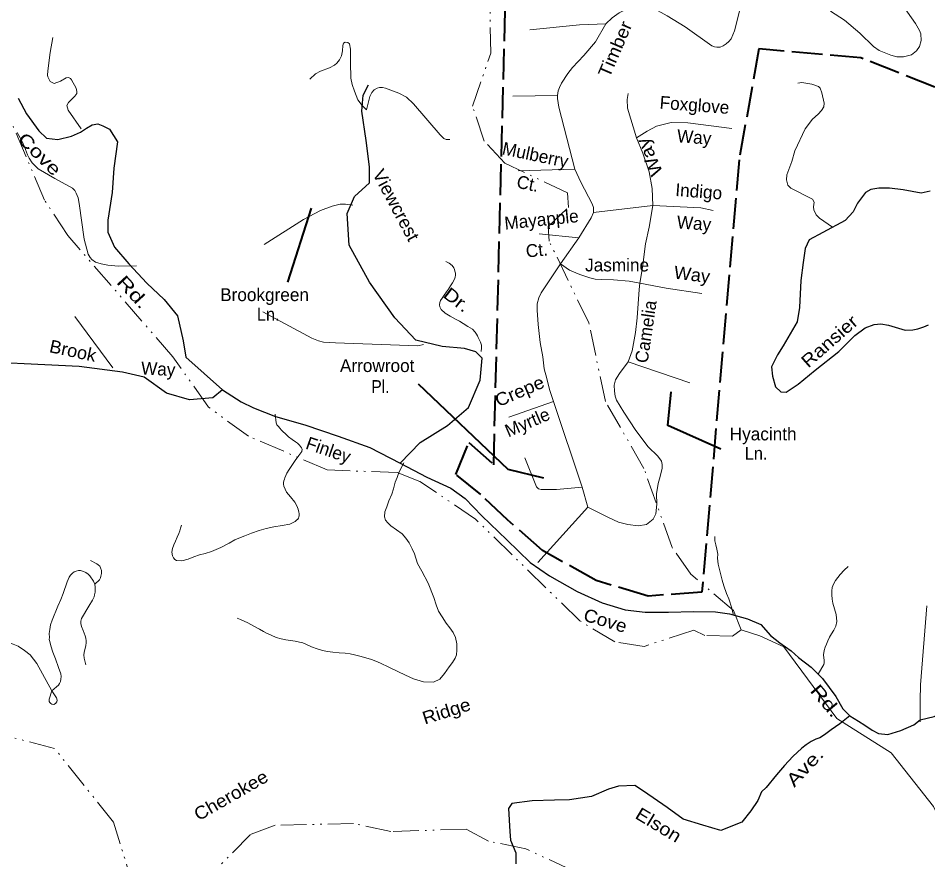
# Model space of a CAD drawing. Extents: x 269605 to 313519, y 160546 to 199228.
# Drawn here: x 290214 to 291630, y 176771 to 178082 of the extents above; entities that cross this region are included whole.
import ezdxf
from ezdxf.enums import TextEntityAlignment as Align

# ---------------------------------------------------------------- set-up
doc = ezdxf.new("R2010")
doc.units = 0
doc.header["$LTSCALE"] = 8
doc.linetypes.add('DASH_DOUBLE_DOT', pattern=[9.2, 5, -1.2, 0.3, -1.2, 0.3, -1.2])
doc.linetypes.add('LONG_DASHED', pattern=[7.5, 6, -1.5])
for name, color, linetype, lineweight in [('10', 7, 'Continuous', 40), ('11', 7, 'Continuous', 40), ('32', 7, 'Continuous', 25), ('35', 7, 'Continuous', 13), ('49', 7, 'LONG_DASHED', 40), ('59', 7, 'DASH_DOUBLE_DOT', 13)]:
    doc.layers.add(name, color=color, linetype=linetype, lineweight=lineweight)

msp = doc.modelspace()

# ---------------------------------------------------------------- linework, layer by layer
at = {"layer": '10'}
msp.add_line((290633.263, 177670.765), (290670.051, 177786.178), dxfattribs=at)
for points in [[(290836.422, 177512.346), (290976.064, 177379.322), (291031.585, 177365.851)], [(291307.629, 177410.658), (291225.189, 177447.703), (291230.237, 177499.902)]]:
    msp.add_lwpolyline(points, dxfattribs=at)
at = {"layer": '32'}
for points in [[(290808.054, 177389.052), (290839.19, 177421.028), (290881.91, 177447.335), (290914.771, 177475.286), (290932.844, 177518.035), (290936.13, 177552.563), (290926.272, 177562.428), (290908.198, 177567.361), (290873.694, 177570.649), (290832.618, 177580.514), (290799.757, 177615.042), (290760.323, 177670.944), (290729.105, 177728.491), (290725.819, 177777.817), (290737.321, 177804.124), (290760.323, 177825.498), (290760.323, 177850.161), (290755.394, 177891.265), (290748.822, 177937.303), (290750.465, 177961.965), (290759.02, 177978.327)], [(290213.451, 177957.343), (290226.566, 177933.073), (290245.74, 177906.681), (290257.704, 177894.838), (290275.572, 177893.202), (290296.39, 177898.379), (290310.413, 177904.581), (290319.832, 177910.393), (290328.654, 177915.692), (290337.538, 177917.563), (290345.487, 177914.288), (290355.774, 177909.141), (290368.203, 177889.385), (290362.761, 177848.096), (290359.844, 177810.237), (290353.409, 177767.149), (290353.409, 177748.432), (290363.722, 177725.464), (290386.003, 177699.41), (290413.703, 177669.246), (290440.84, 177643.757), (290461.414, 177618.49), (290470.706, 177579.277), (290474.698, 177553.99), (290531.809, 177503.237)], [(291633.497, 177812.236), (291619.101, 177809.459), (291591.436, 177814.667), (291570.276, 177817.27), (291553.451, 177817.27), (291540.963, 177814.84), (291532.638, 177810.501), (291520.113, 177793.843), (291513.645, 177780.297), (291501.157, 177766.584), (291466.034, 177748.185), (291445.134, 177736.555), (291438.716, 177723.189), (291435.56, 177701.33), (291431.789, 177673.294), (291430.172, 177631.24), (291426.401, 177609.135), (291404.311, 177571.395), (291395.691, 177557.377), (291386.531, 177539.046), (291388.148, 177524.489), (291392.458, 177507.775), (291401.079, 177499.688), (291409.16, 177499.149), (291428.018, 177512.088), (291454.417, 177533.654), (291491.054, 177562.768), (291515.839, 177587.569), (291532.03, 177599.425), (291546.01, 177604.822), (291556.313, 177605.674), (291568.639, 177603.744), (291594.335, 177596.112), (291606.353, 177596.573), (291614.067, 177598.288), (291623.495, 177601.29), (291630.994, 177604.077)], [(290531.809, 177503.237), (290516.895, 177490.348), (290480.287, 177487.634), (290444.358, 177497.81), (290409.784, 177522.91), (290375.889, 177530.372), (290308.775, 177539.192), (290115.57, 177548.689), (290080.248, 177552.438)], [(290531.809, 177503.237), (290560.959, 177484.243), (290579.941, 177474.746), (290614.175, 177461.517), (290660.023, 177448.639), (290711.877, 177430.792), (290761.231, 177412.996), (290808.054, 177389.052)], [(290808.054, 177389.052), (290849.923, 177366.801), (290887.095, 177350.05), (290909.669, 177333.592), (290935.533, 177306.665), (290974.494, 177269.473), (291010.496, 177234.34), (291040.681, 177213.328), (291083.999, 177188.851), (291122.954, 177171.264), (291158.647, 177160.544), (291189.478, 177156.723), (291225.988, 177156.789), (291265.014, 177157.605), (291299.216, 177157.318), (291321.157, 177154.076), (291348.907, 177146.316), (291369.497, 177137.484), (291384.623, 177120.3), (291399.251, 177108.866), (291417.078, 177096.518), (291428.505, 177085.999), (291448.161, 177070.906), (291465.531, 177053.527), (291486.558, 177025.172), (291497.529, 177005.963), (291508.499, 176995.444)], [(291508.499, 176995.444), (291521.755, 176986.755), (291531.812, 176980.58), (291543.126, 176972.839), (291552.839, 176967.774), (291567.466, 176965.945), (291587.579, 176972.348), (291607.691, 176981.495), (291617.747, 176988.812), (291639.689, 176994.301), (291659.801, 177002.533), (291673.515, 177008.021), (291691.342, 177014.196), (291706.426, 177019.683), (291726.996, 177028.373), (291743.909, 177035.691), (291757.165, 177043.923), (291773.621, 177054.442), (291787.334, 177062.675), (291801.505, 177070.449), (291815.218, 177076.852), (291845.276, 177085.969)], [(291508.499, 176995.444), (291492.841, 176982.556), (291479.118, 176973.259), (291469.087, 176965.656), (291461.616, 176961.05), (291455.412, 176958.797), (291447.966, 176955.41), (291440.483, 176950.194), (291433.608, 176944.906), (291419.691, 176932.015), (291406.417, 176917.83), (291394.301, 176903.562), (291377.798, 176883.405), (291370.839, 176876.96), (291365.249, 176863.422), (291354.143, 176847.149), (291340.371, 176829.756), (291307.451, 176816.659), (291279.414, 176825.038), (291248.596, 176834.46), (291223.803, 176852.259), (291187.303, 176877.71), (291173.818, 176886.839), (291148.009, 176885.487), (291132.694, 176880.894), (291106.12, 176869.78), (291072.092, 176864.625), (291048.278, 176863.857), (291013.551, 176862.954), (290982.005, 176858.768), (290976.917, 176850.903), (290978.767, 176815.276), (290980.155, 176801.859), (290988.479, 176781.964), (290988.479, 176764.845)]]:
    msp.add_lwpolyline(points, dxfattribs=at)
at = {"layer": '35'}
for p, q in [((291080.062, 177846.641), (290991.875, 177844.281)), ((291201.844, 177790.031), (291109.375, 177779.125)), ((291086.625, 177740.016), (291057.688, 177699.438)), ((290361.188, 177537.188), (290302, 177617.125)), ((291163.469, 177546.891), (291259.156, 177513.985)), ((291047.125, 177484.61), (291091.5, 177351.281))]:
    msp.add_line(p, q, dxfattribs=at)
for points in [[(291356.938, 178186.391), (291337.344, 178097), (291328.75, 178062.422), (291323.594, 178049.75), (291320.188, 178045.469), (291315.875, 178041.844), (291310.906, 178038.906), (291306.188, 178036.875), (291301.188, 178036.641), (291297.594, 178037.11), (291293.719, 178038.906), (291252.094, 178068.219), (291223.719, 178085.375), (291199.781, 178098.844), (291191.562, 178101.281), (291183.75, 178102.375), (291176.875, 178101.61), (291170.031, 178099.938), (291162.969, 178097.438), (291149.344, 178090.031), (291138.094, 178082.266), (291128.5, 178073.016)], [(291585.688, 178108.766), (291610.75, 178073.875), (291616.938, 178062.86), (291618.812, 178057.625), (291619.594, 178046.969), (291616.531, 178037.562), (291612.156, 178030.812), (291604.281, 178025.078), (291591.688, 178021.61), (291581.375, 178021.844), (291572, 178024.125), (291553.969, 178031.469), (291545.188, 178037.625), (291524.094, 178058.36), (291499.781, 178078.766), (291478.312, 178092.75)], [(291128.5, 178073.016), (291112.156, 178045.031), (291094, 178023.735), (291076.469, 178004.969), (291069.281, 177995.891), (291059.25, 177980.578), (291056.375, 177974.047), (291054.281, 177968.688), (291053.25, 177961.438), (290983.875, 177960.453)], [(291128.5, 178073.016), (291087.375, 178071.719), (291010.156, 178063.891)], [(290311.656, 177909.594), (290291.688, 177938.578), (290289.406, 177945.906), (290291.844, 177950.375), (290302.031, 177960.235), (290304.844, 177964.594), (290305.125, 177967.86), (290303.781, 177972.719), (290296.812, 177985.891), (290295.062, 177988.156), (290291.812, 177989.375), (290288.5, 177988.906), (290279.312, 177983.656), (290269.812, 177980.156), (290263.656, 177983.172), (290259.75, 177990.328), (290259, 177993.25), (290259.625, 177999.938), (290263.625, 178028.5), (290267.781, 178051.625)], [(290755.844, 177939.25), (290749.125, 177945.719), (290742.406, 177954.922), (290736.938, 177968.125), (290733.688, 177978.562), (290731.688, 177988.281), (290730.781, 178013.125), (290730.781, 178033.578), (290729.219, 178041.797), (290726.719, 178044.016), (290722.5, 178044.781), (290720.312, 178043.062), (290718.969, 178039.578), (290718.625, 178031.125), (290717.062, 178023.031), (290713.844, 178016.875), (290709.438, 178011.61), (290706.031, 178008.641), (290698.438, 178004.516), (290684.438, 177999.516), (290676.594, 177995.422), (290667.781, 177987.172)], [(290755.844, 177939.25), (290761.062, 177959.906), (290764.062, 177966.375), (290768.031, 177970.36), (290772.281, 177972.844), (290776, 177973.844), (290780.719, 177973.844), (290785.219, 177972.844), (290806.125, 177965.125), (290818.312, 177958.656), (290829.281, 177948.719), (290870.406, 177900.235), (290873.812, 177896.938), (290876.312, 177894.453), (290879.781, 177892.953), (290885.5, 177893.203)], [(291481.25, 177756.406), (291461.062, 177770.594), (291455.969, 177775.828), (291452.375, 177783.656), (291451.844, 177788.266), (291452.625, 177795.485), (291450.375, 177799.86), (291416.25, 177817.406), (291411.719, 177821.985), (291409.469, 177830.047), (291410.375, 177837.969), (291417.812, 177858.75), (291422.781, 177875.485), (291438.625, 177909.625), (291450.375, 177924.766), (291459.188, 177932.219), (291464.188, 177937.875), (291467.75, 177944.047), (291468.469, 177949.391), (291464.844, 177965.797), (291461.969, 177973.11), (291459.531, 177975.25), (291449.188, 177979.344), (291433.5, 177981.485), (291427.562, 177980.531)], [(291053.25, 177961.438), (291053.188, 177956.735), (291055.469, 177943.312), (291080.062, 177846.641)], [(291176.188, 177895.485), (291162.375, 177941.906), (291161.656, 177955.266), (291163.312, 177964.766)], [(291176.188, 177895.485), (291192.562, 177905.891), (291207.562, 177913.656), (291230.031, 177919.281), (291256.188, 177918.703), (291324.719, 177910.312)], [(290397.719, 177695.922), (290369.125, 177695.422), (290353.219, 177697.391), (290342.969, 177699.344), (290333.906, 177702.031), (290328.531, 177705.938), (290325.844, 177709.125), (290322.438, 177714.485), (290316.562, 177737.485), (290308.719, 177793.219), (290306.781, 177802.031), (290304.094, 177809.61), (290301.656, 177813.766), (290297.969, 177817.188), (290270.594, 177832.328), (290244.656, 177847.25), (290235.375, 177856.547), (290230.75, 177863.641), (290228, 177869.328), (290223.656, 177881.485), (290219.25, 177891.031), (290211.906, 177903.985)], [(291201.844, 177790.031), (291200.344, 177816.375), (291195.938, 177842.641), (291186.156, 177871.594), (291176.188, 177895.485)], [(291080.062, 177846.641), (291089.312, 177826.719), (291107.094, 177792.828), (291109.031, 177786.781), (291109.375, 177779.125)], [(290734.688, 177790.672), (290723.094, 177792.094), (290715.031, 177792.156), (290702.344, 177789.172), (290684.406, 177782.219), (290657.781, 177768.516), (290596.562, 177729.438)], [(291181.625, 177668.969), (291185.688, 177693.391), (291190.188, 177730.25), (291196.094, 177756.625), (291201.844, 177790.031)], [(291295.312, 177782.25), (291276.25, 177786.641), (291201.844, 177790.031)], [(291109.375, 177779.125), (291105.562, 177770.719), (291086.625, 177740.016), (291024.562, 177745.844)], [(290934.531, 177562.703), (290935.031, 177568.422), (290934.781, 177572.641), (290933.312, 177577.141), (290929.781, 177584.297), (290928.594, 177587.219), (290927.062, 177589.828), (290925.094, 177593.062), (290920.875, 177597.36), (290913.875, 177601.828), (290906.219, 177606.438), (290900.594, 177609.735), (290895.219, 177612.766), (290890.844, 177615.156), (290886.125, 177617.531), (290878.281, 177622.672), (290872.312, 177628.406), (290870.094, 177632.141), (290869.594, 177635.625), (290869.844, 177638.86), (290871.094, 177642.328), (290873.406, 177645.906), (290876.562, 177650.562), (290880.281, 177655.781), (290883.531, 177660), (290886.469, 177664.812), (290889.938, 177669.625), (290892.781, 177675.5), (290893.875, 177678.719), (290894.469, 177681.672), (290894.281, 177684.828), (290893.5, 177687.844), (290892.812, 177690.703), (290891.75, 177692.844), (290889, 177696.578), (290884.531, 177700.312), (290879.531, 177703.062)], [(291057.688, 177699.438), (291028, 177654.11), (291024.25, 177646.594), (291021.75, 177636.906), (291021.438, 177627.203), (291023.312, 177604.688), (291026.438, 177576.547), (291030.188, 177554.36), (291032.688, 177535.594), (291036.438, 177520.578), (291040.969, 177503.735), (291047.125, 177484.61), (290977.5, 177460.375)], [(291181.625, 177668.969), (291164.969, 177672.235), (291140.25, 177674.422), (291121.719, 177674.797), (291111.812, 177675.36), (291103.375, 177677.547), (291087.719, 177682.562), (291071.781, 177689.438), (291057.688, 177699.438)], [(291163.469, 177546.891), (291169.438, 177563.578), (291174.531, 177592.531), (291177.281, 177615.094), (291180.094, 177659.438), (291181.625, 177668.969)], [(291277.875, 177653.172), (291222.5, 177661.61), (291181.625, 177668.969)], [(290844.719, 177573.406), (290836, 177571.641), (290707.531, 177576.125), (290689.156, 177577.391), (290681.188, 177579.125), (290671, 177583.594), (290594.344, 177624.672)], [(291100.5, 177320.531), (291132.438, 177304), (291147.938, 177297.141), (291162.469, 177293.125), (291178.875, 177291.219), (291192, 177293.485), (291202.031, 177301.406), (291206.375, 177309.812), (291207.812, 177324.828), (291207.5, 177341.078), (291210, 177357.016), (291212.812, 177368.281), (291216.25, 177380.797), (291216.156, 177386.969), (291215.031, 177392.047), (291209.406, 177399.672), (291194.188, 177414.485), (291174.969, 177439.578), (291156.656, 177468.328), (291145.281, 177487.11), (291142.75, 177493.375), (291141.812, 177500.875), (291141.531, 177510.562), (291143.719, 177518.391), (291149.969, 177528.391), (291163.469, 177546.891)], [(290613.781, 177465.11), (290615.312, 177451.812), (290616.156, 177448.422), (290618.688, 177446.141), (290621.062, 177443.469), (290623.719, 177440.438), (290626.312, 177437.641), (290629.125, 177434.86), (290634.594, 177430.078), (290640.156, 177425.735), (290645.219, 177422.219), (290648.438, 177419.828), (290651.781, 177416.656), (290654.75, 177412.953), (290655.812, 177410.703), (290655.031, 177407), (290650.312, 177400.735), (290644.906, 177393.078), (290639.406, 177385.094), (290635.375, 177379.172), (290631.938, 177373.235), (290628.844, 177366.031), (290628.094, 177363.891), (290627.125, 177361.328), (290626.438, 177358.656), (290626.594, 177355.969), (290627.125, 177353.078), (290631.469, 177343.781), (290637.781, 177336.485), (290644.25, 177328.078), (290647.219, 177322.594), (290649.344, 177317.328), (290650.656, 177312.266), (290650.875, 177310.531), (290650.969, 177308.672), (290650.906, 177306.797), (290650.656, 177305.016), (290650.062, 177303.297), (290648.875, 177301.578), (290647.062, 177299.86), (290644.719, 177298.078), (290636.562, 177293.969), (290624.438, 177291.485), (290611.406, 177289.422), (290599.531, 177286.969), (290588.688, 177283.812), (290576.781, 177279.61), (290566.406, 177275.781), (290557.031, 177272.156), (290550.844, 177269.172), (290542.031, 177264.016), (290528.906, 177257.219), (290514.375, 177251.141), (290504.75, 177248.219), (290495.719, 177245.781), (290487.188, 177242.781), (290478.188, 177239.25), (290468.594, 177236.875), (290460.031, 177237.406), (290457.5, 177238.906), (290455.312, 177241.391), (290453.688, 177244.391), (290452.812, 177250.219), (290453.906, 177256.016), (290455.844, 177261.36), (290458.438, 177267.485), (290461.219, 177273.812), (290463.562, 177279.391), (290465.031, 177283.172), (290466.531, 177287.562), (290468.094, 177292.235)], [(291091.5, 177351.281), (291051.656, 177347.656), (291027.844, 177347.797), (291023.531, 177349.094), (291020.531, 177352.125), (291002.375, 177397.094)], [(290813.781, 177389.328), (290806.344, 177374.203), (290803.375, 177366.547), (290800.656, 177359.453), (290797.875, 177348.828), (290795.531, 177340.391), (290790.594, 177330.156), (290787.469, 177320.703), (290784.5, 177312.844), (290783.719, 177304.969), (290785.5, 177300.266), (290789.031, 177295.735), (290793.562, 177291.016), (290811.438, 177278.625), (290816.938, 177272.125), (290822.062, 177264.469), (290827.188, 177255.219), (290830.531, 177247.562), (290835.438, 177232.594), (290841.938, 177220.406), (290851.781, 177202.125), (290860.625, 177179.516), (290864.156, 177168.094), (290867.875, 177158.266), (290873.438, 177149.453), (290879.906, 177139.735), (290885.594, 177132.266), (290890.656, 177125.062), (290894.438, 177117.156), (290896.375, 177107.578), (290896.719, 177097.766), (290896.125, 177090.141), (290893.906, 177084.875), (290889.625, 177078.531), (290884.656, 177071.672), (290877.531, 177061.078), (290870.094, 177052.438), (290860.25, 177047.781), (290844.406, 177048.141), (290829.188, 177052.688), (290816.406, 177058.422), (290804.406, 177064.297), (290790.75, 177070.906), (290777.406, 177077.172), (290770.594, 177080.188), (290763.406, 177082.938), (290754.781, 177085.672), (290745.25, 177088.312), (290737.062, 177090.406), (290730.562, 177091.781), (290722.875, 177092.719), (290713.188, 177093.516), (290703.281, 177094.375), (290695.188, 177095.422), (290687.375, 177097.078), (290678.844, 177099.703), (290670.219, 177102.985), (290662.562, 177106.188), (290656.531, 177108.719), (290651.375, 177110.25), (290644.719, 177111.578), (290637.719, 177112.688), (290630.219, 177113.766), (290623.094, 177115.125), (290615.438, 177117.422), (290607.5, 177120.656), (290600.375, 177124.031), (290595.375, 177126.703), (290589.062, 177130.281), (290580.312, 177135.11), (290570.906, 177140.031), (290565.281, 177142.797), (290559.938, 177145.297), (290554.75, 177147.641)], [(291091.5, 177351.281), (291100.5, 177320.531), (291022.75, 177234.203)], [(291326.812, 177153.625), (291324.469, 177162.844), (291320.094, 177177.531), (291316.312, 177185.656), (291312.25, 177197.547), (291309.438, 177206.61), (291306.625, 177218.812), (291303.406, 177231.625), (291302.375, 177241.094), (291302.562, 177247.266), (291301.312, 177255.078), (291299.438, 177261.656), (291297.938, 177268.031), (291298.188, 177274.469)], [(290332.844, 177200.203), (290340.062, 177207.266), (290341.75, 177210.172), (290342.25, 177212.578), (290343.188, 177216.953), (290343.188, 177221.672), (290341.969, 177225.531), (290340.625, 177228.188), (290338.344, 177230.453), (290336.281, 177231.781), (290326.25, 177237.078)], [(290265.906, 177034.297), (290273.219, 177040.438), (290276.188, 177043.266), (290277.969, 177045.562), (290279.25, 177048.641), (290280, 177052.344), (290280.406, 177056.469), (290280, 177060.688), (290276.438, 177070.578), (290271.562, 177083.812), (290267.438, 177094.656), (290264.375, 177104.391), (290262.719, 177110.953), (290262.062, 177114.016), (290262.188, 177117.219), (290261.938, 177123.25), (290262.719, 177129.781), (290264.125, 177137.078), (290266.281, 177144.125), (290275.312, 177166.11), (290280, 177176.312), (290283.75, 177185.922), (290289.781, 177203.938), (290292.969, 177211.438), (290295, 177214.516), (290297.969, 177217.719), (290300.781, 177219.516), (290304, 177220.547), (290307.562, 177221.438), (290310.781, 177221.438), (290315.406, 177220.281), (290318.719, 177218.485), (290322.688, 177215.938), (290325.406, 177213.11), (290331.031, 177205.031), (290332.844, 177200.203)], [(291459.281, 177061.188), (291467.75, 177075.469), (291468.531, 177077.891), (291468.562, 177082.125), (291467.812, 177085.766), (291467.531, 177090.188), (291468.5, 177096.812), (291470.031, 177102.188), (291472, 177107.094), (291474.219, 177112.266), (291476.719, 177117.641), (291479.562, 177123.047), (291483.281, 177128.906), (291486.438, 177134.766), (291487.938, 177142.203), (291487.094, 177153.016), (291484.625, 177161.985), (291482, 177170.781), (291480.812, 177177.062), (291480.219, 177183.562), (291480.281, 177189.828), (291480.906, 177195.125), (291482.656, 177200.422), (291486.094, 177206.312), (291493.188, 177215.469), (291499.594, 177222.328), (291505.688, 177228.031)], [(290332.844, 177200.203), (290333.469, 177195.422), (290333.469, 177191.438), (290333.219, 177187.719), (290332.562, 177183.75), (290331.812, 177180.797), (290329.125, 177175.281), (290323.469, 177166.062), (290312.188, 177146.703), (290311.156, 177142.86), (290311.406, 177139.016), (290312.438, 177134.641), (290314.625, 177128.25), (290318.031, 177120.094), (290319.156, 177116.094), (290319.312, 177112.25), (290319.469, 177108.719), (290318.688, 177104.875), (290316.438, 177093.797), (290315.938, 177090.125), (290316.438, 177085.328), (290317.406, 177080.828), (290318.688, 177074.578)], [(291617.844, 176986.031), (291617.562, 177019.141), (291618.281, 177043.375), (291628.219, 177166.828)], [(290175.688, 177115.062), (290185.75, 177112.953), (290196.781, 177110.016), (290205.562, 177106.969), (290213.781, 177103.516), (290223.688, 177097.219), (290232.469, 177090.469), (290242.719, 177076.547), (290251.438, 177060.812), (290265.906, 177034.297)]]:
    msp.add_lwpolyline(points, dxfattribs=at)
msp.add_lwpolyline([(290265.906, 177034.297), (290273.219, 177023.266), (290274.25, 177019.656), (290273.844, 177017.172), (290271.812, 177014.485), (290269, 177013.062), (290266.188, 177013.266), (290264.5, 177014.281), (290262.719, 177015.828), (290261.75, 177017.75), (290261.875, 177021.391)], close=True, dxfattribs=at)
at = {"layer": '49'}
for points in [[(291278.054, 177187.877), (291194.284, 177181.86), (291113.617, 177205.928), (291029.847, 177252.561), (290975.552, 177300.698), (290933.667, 177339.81), (290894.884, 177371.399), (290915.051, 177421.041), (290953.834, 177386.442), (290971.86, 178097.831)], [(292945.513, 177719.085), (292255.861, 177805.183), (292261.309, 177846.597), (292226.445, 177897.82), (292198.118, 177909.809), (292140.375, 177933.785), (292114.227, 177954.493), (292091.348, 177976.29), (292065.2, 177991.548), (292052.126, 177995.907), (292037.962, 177994.817), (292007.456, 177991.548), (292006.367, 178019.884), (291710.709, 178040.239), (291640.532, 177974.428), (291525.52, 178020.13), (291366.833, 178034.052), (291335.782, 177861.311), (291278.054, 177187.877)]]:
    msp.add_lwpolyline(points, dxfattribs=at)
at = {"layer": '59', "linetype": 'Continuous'}
msp.add_line((291368.156, 177119.719), (291338.969, 177129.312), dxfattribs=at)
at = {"layer": '59'}
for points in [[(291338.969, 177129.312), (291325.875, 177119.562), (291282.688, 177120.438), (291265.25, 177128.781), (291188.031, 177103.328), (291142.531, 177110.266), (291087.812, 177143.375), (290925.75, 177301.656), (290838.875, 177360.422), (290803.812, 177374.141), (290694.625, 177378.328), (290571.969, 177430.812), (290510.062, 177476.062), (290454.438, 177554.188), (290290.938, 177743.531), (290254.719, 177798.281), (290184.406, 177963.735), (290079.656, 178088.86), (290039.938, 178186.688), (289989.031, 178254.735)], [(291338.969, 177129.312), (291327.312, 177159.547), (291260.688, 177215.906), (291231.719, 177257.5), (291187.844, 177380.422), (291128, 177484.641), (291101.906, 177607.203), (291040.375, 177734.469), (291038.656, 177757.516), (291070.25, 177786.891), (291068.531, 177809.922), (290971.062, 177855.891), (290939.25, 177890.531), (290920.844, 177944.922), (290949.25, 178027.375), (290947.656, 178124.438)], [(291352.219, 176660.938), (291241.125, 176670.172), (291148.469, 176709.031), (291076.406, 176754.5), (291003.875, 176787.969), (290945.844, 176800.125), (290910.969, 176818.828), (290793.875, 176815.188), (290735.875, 176827.36), (290613.781, 176824.797), (290575.188, 176810.594), (290484.569, 176718.537), (290431.325, 176709.898), (290393.91, 176725.736), (290362.252, 176829.403), (290270.154, 176944.588), (290081.64, 176993.542), (289904.64, 177019.458)]]:
    msp.add_lwpolyline(points, dxfattribs=at)
at = {"layer": '59', "linetype": 'Continuous'}
msp.add_lwpolyline([(291688.25, 176748.172), (291638.5, 176854.219), (291572.781, 176937.562), (291488.219, 176991.281), (291405.719, 177102.953), (291368.156, 177119.719)], dxfattribs=at)

# ---------------------------------------------------------------- texts
at = {"layer": '10'}
for s, rotation, width, p in [('Timber', 66.808, 1.1, (291152.041, 178029.787)), ('Way', 113.885, 1.15, (291205.49, 177869.876)), ('Way', 352.642, 1.05, (291261.397, 177672.912)), ('Crepe', 23.351, 1.1, (290998.178, 177491.804)), ('Ridge', 17.56, 1.1, (290883.291, 176993.104)), ('Cherokee', 29.934, 1.1, (290549.828, 176862.799))]:
    msp.add_text(s, height=20, rotation=rotation, dxfattribs=dict(at, width=width)).set_placement(p, align=Align.CENTER)
for s, rotation, p in [('Foxglove', 355.598, (291265.79, 177936.846)), ('Way', 355.598, (291265.297, 177886.736)), ('Mulberry', 348.169, (291016.713, 177859.313)), ('Ct.', 348.169, (291005.02, 177814.582)), ('Indigo', 355.627, (291272.448, 177802.221)), ('Mayapple', 5.911, (291029.277, 177758.417)), ('Way', 355.627, (291265.035, 177752.642)), ('Ct.', 5.911, (291021.968, 177710.736)), ('Camelia', 81.58, (291200.529, 177592.234)), ('Myrtle', 23.351, (291010.16, 177443.259))]:
    msp.add_text(s, height=20, rotation=rotation, dxfattribs=at).set_placement(p, align=Align.CENTER)
for s, p in [('Jasmine', (291145.991, 177687.483)), ('Brookgreen', (290597.182, 177641.238)), ('Arrowroot', (290772.489, 177530.785)), ('Hyacinth', (291373.356, 177424.341))]:
    msp.add_text(s, height=20, dxfattribs=at).set_placement(p, align=Align.CENTER)
for s, width, p in [('Ln.', 0.95, (290602.842, 177610.792)), ('Pl.', 0.9, (290777.537, 177498.12)), ('Ln.', 0.95, (291362.475, 177394.031))]:
    msp.add_text(s, height=20, dxfattribs=dict(at, width=width)).set_placement(p, align=Align.CENTER)
at = {"layer": '11'}
for s, rotation, width, p in [('Cove', 315.291, 1.3, (290239.934, 177863.18)), ('Viewcrest', 297.978, 1.05, (290793.177, 177786.092)), ('Rd.', 312.562, 1.4, (290385.142, 177648.602)), ('Dr.', 322.695, 1.2, (290890.614, 177635.348)), ('Ransier', 41.462, 1.15, (291483.228, 177571.216)), ('Brook', 347.895, 1.05, (290296.791, 177554.183)), ('Cove', 343.283, 1.1, (291124.911, 177134.132)), ('Rd.', 310.045, 1.35, (291463.311, 177012.336)), ('Ave.', 46.901, 1.3, (291445.531, 176908.405)), ('Elson', 328.835, 1.15, (291205.325, 176816.791))]:
    msp.add_text(s, height=20, rotation=rotation, dxfattribs=dict(at, width=width)).set_placement(p, align=Align.CENTER)
for s, rotation, p in [('Way', 357.076, (290431.173, 177525.771)), ('Finley', 341.008, (290693.422, 177400.129))]:
    msp.add_text(s, height=20, rotation=rotation, dxfattribs=at).set_placement(p, align=Align.CENTER)

doc.saveas('drawing.dxf')
